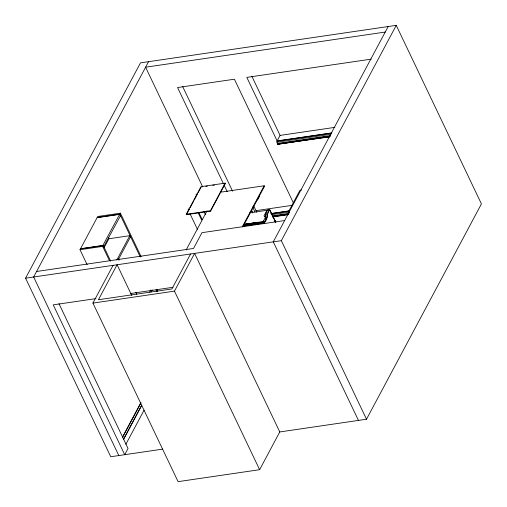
<?xml version="1.0" encoding="UTF-8"?>
<svg xmlns="http://www.w3.org/2000/svg" width="507" height="507" viewBox="0 0 507 507"><rect width="100%" height="100%" fill="white"/><g stroke="black" fill="none" stroke-linecap="round" stroke-linejoin="round"><path stroke-width="0.76" d="M265.262 217.319L265.503 214.081L267.569 210.215A0.925 0.444 81.7 0 1 267.766 210.037L269.794 209.847A0.925 0.444 81.7 0 1 270.003 210.139L275.726 222.136M262.189 223.086L262.258 223.657L263.063 223.536A1.153 0.551 -25.5 0 0 264.343 222.839L266.993 217.871L267.297 213.821L269.363 209.955A0.925 0.444 81.7 0 1 269.553 209.778L275.846 222.617M162.728 449.12L110.748 456.744L25.578 278.185L140.49 62.868L396.252 25.35L481.422 203.909L366.51 419.226L279.775 431.951L259.628 469.691L178.096 481.65L92.927 303.091L113.067 265.351M148.551 61.683L33.639 276.999L118.809 455.559M87.141 264.686L80.005 249.717L80.537 248.722L103.194 245.401L110.71 261.162M80.537 248.722L97.737 216.495L120.393 213.168L141.13 256.637M80.005 249.717L102.661 246.396L103.194 245.401M97.205 217.484L119.861 214.163L120.393 213.168M120.565 215.633L103.567 246.915L103.891 246.871M104.087 247.777L108.904 238.753L130.109 235.641M116.819 259.983L129.786 235.685L130.419 237.01L118.188 259.92M188.522 208.909L188.078 209.74L189.637 209.511M196.038 194.827L196.482 194.004M186.24 214.303L200.975 186.69L225.165 183.141L225.342 183.509L210.601 211.121L186.418 214.67L186.24 214.303L210.43 210.754L225.165 183.141M186.418 214.67L189.365 209.15M190.1 207.769L193.414 201.552M194.149 200.176L197.464 193.959M198.205 192.578L201.152 187.058M149.66 292.064L150.769 289.979M151.029 292L152.144 289.915M186.177 249.945L207.021 210.88M190.575 253.982L171.905 288.958L98.434 299.738L117.098 264.755L131.826 295.625M92.927 303.091L174.465 291.132L194.606 253.386L279.775 431.951M330.07 136.364L277.64 144.058L277.316 143.386A2.015 0.963 81.7 0 1 276.999 142.252L276.974 142.049A2.015 0.963 81.7 0 1 277.025 141.098L280.067 135.401L334.848 127.365M277.64 144.058L319.993 137.682M122.567 436.958L140.8 402.799M122.434 437.63L141.022 402.799M123.385 439.461L141.624 405.296M123.55 439.442L141.77 405.296M125.863 444.297L144.089 410.15M242.226 226.933L264.191 185.777L264.47 186.367L242.878 226.825M243.696 224.569L244.171 225.678M243.854 224.544L245.35 224.246L245.743 225.526L244.292 225.742L243.854 224.544L245.35 224.246M244.292 225.742L243.899 224.462M246.966 224.012L247.353 225.292L245.901 225.501L245.515 224.221L246.966 224.012L247.511 225.266L249.013 224.969L248.576 223.771L247.124 223.986L248.576 223.771M245.901 225.501L245.515 224.221M247.511 225.266L247.124 223.986M248.741 223.752L250.192 223.536L248.741 223.752L249.127 225.032L250.623 224.734L250.192 223.536M249.013 224.969L248.531 223.86M250.35 223.511L251.802 223.302L250.35 223.511L250.737 224.791L252.233 224.493L251.802 223.302M250.623 224.734L250.147 223.619M251.966 223.276L253.418 223.061L251.966 223.276L252.353 224.557L253.849 224.259L253.418 223.061M252.233 224.493L251.757 223.384M253.532 223.124L255.027 222.827L255.414 224.107L253.963 224.322L253.532 223.124L255.027 222.827M253.849 224.259L253.373 223.15M253.963 224.322L253.576 223.042M257.505 223.72L255.579 224.081L255.148 222.89L257.106 222.522L257.461 223.809L257.106 222.522M255.579 224.081L255.192 222.801M257.67 223.936L263.177 222.941C262.854 221.439 257.765 222.402 257.67 223.936L257.169 222.434M267.588 210.494A0.925 0.444 81.7 0 0 266.942 210.31L263.995 215.83L265.529 217.135L266.232 218.606L264.166 222.472A0.925 0.444 -25.5 0 1 263.07 223.143L262.366 221.673L243.968 224.367M265.028 216.679L266.029 214.803M262.366 221.673A0.925 0.444 -25.5 0 0 263.469 221.001L265.529 217.135M262.258 223.657L262.791 222.649M269.61 209.771C266.378 213.618 267.873 219.556 264.343 222.839M271.828 214.499L272.506 215.735M272.532 215.969L273.159 217.294M273.229 217.44L273.862 218.764M388.191 26.535L273.279 241.845L358.449 420.411M25.578 278.185L281.341 240.667L396.252 25.35M385.244 32.055L145.604 67.209L202.711 186.925M371.251 59.135L246.82 77.394L277.12 140.921L331.901 132.885M277.025 141.104L331.02 133.183M276.987 142.125L330.982 134.209M277.316 143.386L330.532 135.578M321.558 137.454L330.165 136.193M277.735 143.88L277.893 144.222L329.544 136.649M277.893 144.222L329.734 136.858M205.829 186.373L207.395 186.145M212.858 185.34L214.417 185.112M223.777 183.737L225.342 183.509M220.596 192.172L264.191 185.777M97.274 217.636L119.614 214.36L102.87 245.445M301.507 190.024L299.967 190.252L288.705 211.349L289.199 212.376M250.572 211.444L252.131 211.216M256.022 210.646L292.615 205.278M249.824 212.82L266.942 210.31M267.569 210.215L269.363 209.955M267.297 213.821L265.503 214.081L265.972 215.063M270.979 213.536L288.889 210.918M270.884 213.713L289.567 210.969M271.625 214.632L289.529 212.002M272.734 215.773L289.085 213.377M130.419 237.01L130.736 236.965M273.932 216.159L276.264 215.811M277.823 215.583L287.165 214.214M272.278 216.559L288.033 214.284M273.311 216.609L288.103 214.442M272.722 216.933L288.293 214.651M265.205 218.13L266.993 217.871M245.47 224.303L246.922 224.094M255.148 222.89L257.062 222.605M82.147 248.645L101.4 245.819M259.806 222.649L262.068 222.313M242.84 226.109L262.081 223.289M284.649 220.545L201.944 232.675L193.522 248.455L36.586 271.479M95.918 298.604L53.235 304.865L124.697 454.697L128.03 448.454L58.945 303.617M130.8 293.483L173.007 287.292M278.039 144.394L278.109 144.457A1.388 0.665 81.7 0 0 278.723 144.292M251.808 76.151L280.067 135.401M293.61 203.351L234.399 79.212L177.57 87.546L223.511 183.864M281.341 240.667L366.51 419.226M263.469 221.001L264.166 222.472M253.792 205.994L256.815 212.338M252.575 206.951L254.926 211.882M251.497 210.12L252.841 212.94M182.558 86.304L232.58 191.183M224.189 185.289L227.25 191.716M210.43 210.754L210.601 211.121M204.036 211.603L205.373 214.398M198.978 212.75L202.02 219.132L201.583 219.962L198.199 212.864M190.081 213.935L197.413 229.31M174.465 291.132L259.628 469.691M156.764 289.421L157.785 291.557M119.861 214.163L140.281 256.973M156.023 289.972L156.707 291.398M119.538 214.208L120.241 215.678M135.787 292.235L136.801 294.364M108.219 237.32L108.904 238.753M118.397 258.652L119.075 260.085M102.661 246.396L109.461 260.649M259.147 195.803A4.176 3.08 28.1 0 1 258.418 198.06M258.266 197.457A4.176 3.08 28.1 0 1 256.815 200.176M274.68 220.298L275.269 221.705L274.68 220.298"/></g></svg>
